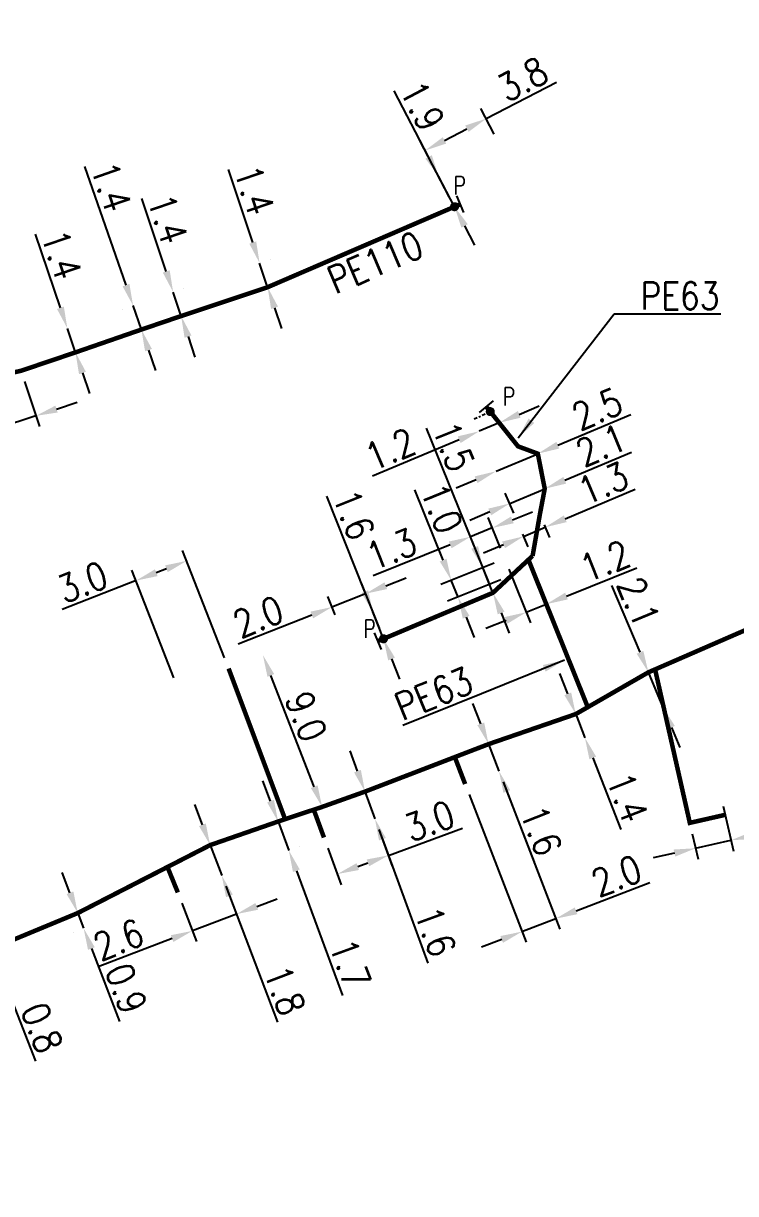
# Model space of a CAD drawing. Header units: millimetres. Extents: x 149999 to 151007, y 125999 to 127005.
# Drawn here: x 150519.3 to 150558.6, y 126876.9 to 126941.6 of the extents above; entities that cross this region are included whole.
import ezdxf
from ezdxf.enums import TextEntityAlignment as Align

# ---------------------------------------------------------------- set-up
doc = ezdxf.new("R2010")
doc.units = ezdxf.units.MM
doc.header["$PDMODE"] = 34
doc.linetypes.add('CENTER2', pattern=[28.575, 19.05, -3.175, 3.175, -3.175])
doc.linetypes.add('L_100_PE', pattern=[14, 10, -1.5, 1, -1.5])
doc.layers.get('0').update_dxf_attribs({"linetype": 'CONTINUOUS'})
doc.layers.get('DEFPOINTS').update_dxf_attribs({"linetype": 'CONTINUOUS'})
for name, color, linetype in [('L_140', 3, 'CONTINUOUS'), ('L_300', 7, 'CONTINUOUS'), ('L_340', 7, 'CONTINUOUS')]:
    doc.layers.add(name, color=color, linetype=linetype)
doc.layers.add('L_170', color=7, linetype='CONTINUOUS', plot=False)
doc.styles.add('G_ROMANS', font='ROMANS.SHX', dxfattribs={"width": 0.75})
doc.styles.get("Standard").update_dxf_attribs({"font": 'romans.shx', "width": 0.85})
doc.dimstyles.get("Standard").update_dxf_attribs({"dimtxt": 1.5, "dimasz": 1.2, "dimexe": 0.625, "dimexo": 0.625, "dimgap": 0.25, "dimtad": 1, "dimdec": 1, "dimzin": 0, "dimdsep": 46, "dimtxsty": 'Standard', "dimcen": -0.5, "dimadec": 0, "dimazin": 0, "dimtfac": 1, "dimtdec": 1, "dimtmove": 0, "dimatfit": 3, "dimfxl": 0, "dimtolj": 1, "dimtzin": 0, "dimarcsym": 0})

# ---------------------------------------------------------------- blocks, each defined once
blk = doc.blocks.new('L_340_07')
at = {"color": 0, "linetype": 'Continuous', "const_width": 0.25, "flags": 128}
blk.add_lwpolyline([(0, 0), (0.35, 0)], dxfattribs=at)
at = {"color": 0, "linetype": 'Continuous', "flags": 128}
blk.add_lwpolyline([(0.35, -0.5), (0.35, 0.5)], dxfattribs=at)
at = {"color": 0, "linetype": 'Continuous', "width": 0.75, "flags": 3}
for tag, p in [('DEF_LEG', (0.723, -3.465)), ('DEF_COUP', (0.723, -5.965)), ('DEF_TYPE', (0.723, -8.465))]:
    blk.add_attdef(tag, text='', height=1.2, dxfattribs=at).set_placement(p, align=Align.MIDDLE)
blk = doc.blocks.new('*D65')
at = {"layer": 'DEFPOINTS', "color": 0, "linetype": 'Continuous', "transparency": 16777216}
for p in [(150553.8, 126905.745), (150554.612, 126903.809), (150554.612, 126903.809)]:
    blk.add_point(p, dxfattribs=at)
at = {"layer": 'L_140', "color": 0, "linetype": 'Continuous', "lineweight": -2, "transparency": 16777216}
for p, q in [((150553.336, 126906.852), (150551.785, 126910.547)), ((150554.612, 126903.809), (150553.8, 126905.745)), ((150555.077, 126902.702), (150555.541, 126901.596))]:
    blk.add_line(p, q, dxfattribs=at)
at = {"layer": 'L_140', "color": 0, "linetype": 'Continuous', "transparency": 16777216}
for points in [[(150553.52, 126906.929), (150553.151, 126906.774), (150553.8, 126905.745)], [(150555.261, 126902.78), (150554.892, 126902.625), (150554.612, 126903.809)]]:
    blk.add_solid(points, dxfattribs=at)
at = {"layer": 'L_140', "color": 0, "linetype": 'Continuous', "transparency": 16777216, "insert": (150553.251, 126909.64), "char_height": 1.5, "attachment_point": 5, "rotation": 292.76159}
blk.add_mtext('\\A1;2.1', dxfattribs=at)
blk = doc.blocks.new('*D66')
at = {"layer": 'DEFPOINTS', "color": 0, "linetype": 'Continuous', "transparency": 16777216}
for p in [(150549.784, 126903.436), (150550.292, 126902.131), (150550.292, 126902.131)]:
    blk.add_point(p, dxfattribs=at)
at = {"layer": 'L_140', "color": 0, "linetype": 'Continuous', "lineweight": -2, "transparency": 16777216}
for p, q in [((150549.348, 126904.554), (150548.913, 126905.672)), ((150549.784, 126903.436), (150550.292, 126902.131)), ((150550.727, 126901.013), (150552.268, 126897.052))]:
    blk.add_line(p, q, dxfattribs=at)
at = {"layer": 'L_140', "color": 0, "linetype": 'Continuous', "transparency": 16777216}
for points in [[(150549.535, 126904.626), (150549.162, 126904.481), (150549.784, 126903.436)], [(150550.913, 126901.085), (150550.54, 126900.94), (150550.292, 126902.131)]]:
    blk.add_solid(points, dxfattribs=at)
at = {"layer": 'L_140', "color": 0, "linetype": 'Continuous', "transparency": 16777216, "insert": (150552.647, 126898.836), "char_height": 1.5, "attachment_point": 5, "rotation": 291.26875}
blk.add_mtext('\\A1;1.4', dxfattribs=at)
blk = doc.blocks.new('*D67')
at = {"layer": 'DEFPOINTS', "color": 0, "linetype": 'Continuous', "transparency": 16777216}
for p in [(150544.971, 126901.777), (150545.546, 126900.283), (150545.546, 126900.283)]:
    blk.add_point(p, dxfattribs=at)
at = {"layer": 'L_140', "color": 0, "linetype": 'Continuous', "lineweight": -2, "transparency": 16777216}
for p, q in [((150544.54, 126902.897), (150544.109, 126904.017)), ((150544.971, 126901.777), (150545.546, 126900.283)), ((150545.977, 126899.164), (150547.481, 126895.254))]:
    blk.add_line(p, q, dxfattribs=at)
at = {"layer": 'L_140', "color": 0, "linetype": 'Continuous', "transparency": 16777216}
for points in [[(150544.727, 126902.968), (150544.353, 126902.825), (150544.971, 126901.777)], [(150546.163, 126899.235), (150545.79, 126899.092), (150545.546, 126900.283)]]:
    blk.add_solid(points, dxfattribs=at)
at = {"layer": 'L_140', "color": 0, "linetype": 'Continuous', "transparency": 16777216, "insert": (150547.878, 126897.008), "char_height": 1.5, "attachment_point": 5, "rotation": 291.05005}
blk.add_mtext('\\A1;1.6', dxfattribs=at)
blk = doc.blocks.new('*D82')
at = {"layer": 'DEFPOINTS', "color": 0, "linetype": 'Continuous', "transparency": 16777216}
for p in [(150544.839, 126936.334), (150545.577, 126934.918), (150543.09, 126931.469)]:
    blk.add_point(p, dxfattribs=at)
at = {"layer": 'L_300', "color": 0, "linetype": 'Continuous', "lineweight": -2, "transparency": 16777216}
for p, q in [((150544.839, 126936.334), (150548.715, 126938.355)), ((150545.288, 126935.472), (150544.55, 126936.888)), ((150542.534, 126935.132), (150543.775, 126935.779)), ((150542.801, 126932.023), (150541.181, 126935.131))]:
    blk.add_line(p, q, dxfattribs=at)
at = {"layer": 'L_300', "color": 0, "linetype": 'Continuous', "transparency": 16777216}
for points in [[(150543.683, 126935.956), (150543.868, 126935.602), (150544.839, 126936.334)], [(150542.441, 126935.309), (150542.626, 126934.954), (150541.47, 126934.577)]]:
    blk.add_solid(points, dxfattribs=at)
at = {"layer": 'L_300', "color": 0, "linetype": 'Continuous', "transparency": 16777216, "insert": (150546.847, 126938.509), "char_height": 1.5, "attachment_point": 5, "rotation": 27.54128}
blk.add_mtext('\\A1;3.8', dxfattribs=at)
blk = doc.blocks.new('*D83')
at = {"layer": 'DEFPOINTS', "color": 0, "linetype": 'Continuous', "transparency": 16777216}
for p in [(150542.212, 126933.154), (150542.212, 126933.154), (150543.09, 126931.469)]:
    blk.add_point(p, dxfattribs=at)
at = {"layer": 'L_300', "color": 0, "linetype": 'Continuous', "lineweight": -2, "transparency": 16777216}
for p, q in [((150541.657, 126934.218), (150539.748, 126937.879)), ((150543.09, 126931.469), (150542.212, 126933.154)), ((150543.645, 126930.405), (150544.2, 126929.341))]:
    blk.add_line(p, q, dxfattribs=at)
at = {"layer": 'L_300', "color": 0, "linetype": 'Continuous', "transparency": 16777216}
for points in [[(150541.834, 126934.31), (150541.48, 126934.125), (150542.212, 126933.154)], [(150543.822, 126930.498), (150543.468, 126930.313), (150543.09, 126931.469)]]:
    blk.add_solid(points, dxfattribs=at)
at = {"layer": 'L_300', "color": 0, "linetype": 'Continuous', "transparency": 16777216, "insert": (150541.312, 126937.043), "char_height": 1.5, "attachment_point": 5, "rotation": 297.54128}
blk.add_mtext('\\A1;1.9', dxfattribs=at)
blk = doc.blocks.new('*D84')
at = {"layer": 'DEFPOINTS', "color": 0, "linetype": 'Continuous', "transparency": 16777216}
for p in [(150532.323, 126928.351), (150532.323, 126928.351), (150532.766, 126927.023)]:
    blk.add_point(p, dxfattribs=at)
at = {"layer": 'L_140', "color": 0, "linetype": 'Continuous', "lineweight": -2, "transparency": 16777216}
for p, q in [((150531.943, 126929.489), (150530.597, 126933.521)), ((150532.915, 126928.549), (150532.915, 126928.549)), ((150532.766, 126927.023), (150532.323, 126928.351)), ((150533.359, 126927.221), (150533.359, 126927.221)), ((150533.146, 126925.885), (150533.526, 126924.747))]:
    blk.add_line(p, q, dxfattribs=at)
at = {"layer": 'L_140', "color": 0, "linetype": 'Continuous', "transparency": 16777216}
for points in [[(150532.132, 126929.553), (150531.753, 126929.426), (150532.323, 126928.351)], [(150533.336, 126925.948), (150532.956, 126925.822), (150532.766, 126927.023)]]:
    blk.add_solid(points, dxfattribs=at)
at = {"layer": 'L_140', "color": 0, "linetype": 'Continuous', "transparency": 16777216, "insert": (150532.028, 126932.391), "char_height": 1.5, "attachment_point": 5, "rotation": 288.45898}
blk.add_mtext('\\A1;1.4', dxfattribs=at)
blk = doc.blocks.new('*D85')
at = {"layer": 'DEFPOINTS', "color": 0, "linetype": 'Continuous', "transparency": 16777216}
for p in [(150527.544, 126926.756), (150527.544, 126926.756), (150527.987, 126925.428)]:
    blk.add_point(p, dxfattribs=at)
at = {"layer": 'L_140', "color": 0, "linetype": 'Continuous', "lineweight": -2, "transparency": 16777216}
for p, q in [((150527.164, 126927.894), (150525.818, 126931.926)), ((150527.987, 126925.428), (150527.544, 126926.756)), ((150528.137, 126926.954), (150528.137, 126926.954)), ((150528.58, 126925.626), (150528.58, 126925.626)), ((150528.367, 126924.29), (150528.747, 126923.151))]:
    blk.add_line(p, q, dxfattribs=at)
at = {"layer": 'L_140', "color": 0, "linetype": 'Continuous', "transparency": 16777216}
for points in [[(150527.354, 126927.958), (150526.974, 126927.831), (150527.544, 126926.756)], [(150528.557, 126924.353), (150528.177, 126924.226), (150527.987, 126925.428)]]:
    blk.add_solid(points, dxfattribs=at)
at = {"layer": 'L_140', "color": 0, "linetype": 'Continuous', "transparency": 16777216, "insert": (150527.25, 126930.796), "char_height": 1.5, "attachment_point": 5, "rotation": 288.45898}
blk.add_mtext('\\A1;1.4', dxfattribs=at)
blk = doc.blocks.new('*D86')
at = {"layer": 'DEFPOINTS', "color": 0, "linetype": 'Continuous', "transparency": 16777216}
for p in [(150545.858, 126912.015), (150548.16, 126909.51), (150547.047, 126909.061)]:
    blk.add_point(p, dxfattribs=at)
at = {"layer": 'L_140', "color": 0, "linetype": 'Continuous', "lineweight": -2, "transparency": 16777216}
for p, q in [((150546.091, 126911.435), (150547.281, 126908.482)), ((150549.273, 126909.958), (150553.16, 126911.522)), ((150547.047, 126909.061), (150548.16, 126909.51)), ((150545.934, 126908.613), (150544.821, 126908.165))]:
    blk.add_line(p, q, dxfattribs=at)
at = {"layer": 'L_140', "color": 0, "linetype": 'Continuous', "transparency": 16777216}
for points in [[(150549.199, 126910.143), (150549.348, 126909.772), (150548.16, 126909.51)], [(150545.859, 126908.799), (150546.009, 126908.428), (150547.047, 126909.061)]]:
    blk.add_solid(points, dxfattribs=at)
at = {"layer": 'L_140', "color": 0, "linetype": 'Continuous', "transparency": 16777216, "insert": (150551.4, 126911.892), "char_height": 1.5, "attachment_point": 5, "rotation": 21.92988}
blk.add_mtext('\\A1;1.2', dxfattribs=at)
blk = doc.blocks.new('*D87')
at = {"layer": 'DEFPOINTS', "color": 0, "linetype": 'Continuous', "transparency": 16777216}
for p in [(150545.858, 126912.015), (150546.231, 126911.087), (150542.91, 126910.828)]:
    blk.add_point(p, dxfattribs=at)
at = {"layer": 'L_140', "color": 0, "linetype": 'Continuous', "lineweight": -2, "transparency": 16777216}
for p, q in [((150542.462, 126911.941), (150540.897, 126915.827)), ((150545.278, 126911.782), (150542.33, 126910.595)), ((150545.652, 126910.854), (150542.703, 126909.667)), ((150543.283, 126909.9), (150542.91, 126910.828)), ((150543.731, 126908.787), (150544.179, 126907.674))]:
    blk.add_line(p, q, dxfattribs=at)
at = {"layer": 'L_140', "color": 0, "linetype": 'Continuous', "transparency": 16777216}
for points in [[(150542.647, 126912.016), (150542.276, 126911.867), (150542.91, 126910.828)], [(150543.917, 126908.862), (150543.546, 126908.713), (150543.283, 126909.9)]]:
    blk.add_solid(points, dxfattribs=at)
at = {"layer": 'L_140', "color": 0, "linetype": 'Continuous', "transparency": 16777216, "insert": (150542.383, 126914.814), "char_height": 1.5, "attachment_point": 5, "rotation": 291.92988}
blk.add_mtext('\\A1;1.0', dxfattribs=at)
blk = doc.blocks.new('*D88')
at = {"layer": 'DEFPOINTS', "color": 0, "linetype": 'Continuous', "transparency": 16777216}
for p in [(150545.172, 126913.718), (150545.858, 126912.015), (150545.212, 126910.138)]:
    blk.add_point(p, dxfattribs=at)
at = {"layer": 'L_140', "color": 0, "linetype": 'Continuous', "lineweight": -2, "transparency": 16777216}
for p, q in [((150546.285, 126914.166), (150547.399, 126914.615)), ((150544.979, 126910.718), (150543.733, 126913.812)), ((150545.172, 126913.718), (150543.966, 126913.233)), ((150545.625, 126912.595), (150544.939, 126914.298)), ((150542.853, 126912.785), (150538.587, 126911.067))]:
    blk.add_line(p, q, dxfattribs=at)
at = {"layer": 'L_140', "color": 0, "linetype": 'Continuous', "transparency": 16777216}
for points in [[(150546.211, 126914.352), (150546.36, 126913.981), (150545.172, 126913.718)], [(150542.779, 126912.97), (150542.928, 126912.599), (150543.966, 126913.233)]]:
    blk.add_solid(points, dxfattribs=at)
at = {"layer": 'L_140', "color": 0, "linetype": 'Continuous', "transparency": 16777216, "insert": (150539.6, 126912.553), "char_height": 1.5, "attachment_point": 5, "rotation": 21.92988}
blk.add_mtext('\\A1;1.3', dxfattribs=at)
blk = doc.blocks.new('*D89')
at = {"layer": 'DEFPOINTS', "color": 0, "linetype": 'Continuous', "transparency": 16777216}
for p in [(150544.652, 126911.53), (150544.652, 126911.53), (150545.212, 126910.138)]:
    blk.add_point(p, dxfattribs=at)
at = {"layer": 'L_140', "color": 0, "linetype": 'Continuous', "lineweight": -2, "transparency": 16777216}
for p, q in [((150544.204, 126912.643), (150541.548, 126919.24)), ((150545.212, 126910.138), (150544.652, 126911.53)), ((150545.66, 126909.025), (150546.109, 126907.912))]:
    blk.add_line(p, q, dxfattribs=at)
at = {"layer": 'L_140', "color": 0, "linetype": 'Continuous', "transparency": 16777216}
for points in [[(150544.389, 126912.717), (150544.018, 126912.568), (150544.652, 126911.53)], [(150545.846, 126909.1), (150545.475, 126908.95), (150545.212, 126910.138)]]:
    blk.add_solid(points, dxfattribs=at)
at = {"layer": 'L_140', "color": 0, "linetype": 'Continuous', "transparency": 16777216, "insert": (150543.034, 126918.227), "char_height": 1.5, "attachment_point": 5, "rotation": 291.92988}
blk.add_mtext('\\A1;1.5', dxfattribs=at)
blk = doc.blocks.new('*D90')
at = {"layer": 'DEFPOINTS', "color": 0, "linetype": 'Continuous', "transparency": 16777216}
for p in [(150536.32, 126909.352), (150536.722, 126908.337), (150539.167, 126907.596)]:
    blk.add_point(p, dxfattribs=at)
at = {"layer": 'L_300', "color": 0, "linetype": 'Continuous', "lineweight": -2, "transparency": 16777216}
for p, q in [((150538.936, 126908.177), (150537.949, 126910.67)), ((150539.295, 126910.531), (150540.41, 126910.973)), ((150536.492, 126908.918), (150536.089, 126909.933)), ((150538.179, 126910.089), (150536.32, 126909.352)), ((150535.204, 126908.91), (150531.14, 126907.299))]:
    blk.add_line(p, q, dxfattribs=at)
at = {"layer": 'L_300', "color": 0, "linetype": 'Continuous', "transparency": 16777216}
for points in [[(150539.221, 126910.717), (150539.368, 126910.345), (150538.179, 126910.089)], [(150535.13, 126909.096), (150535.278, 126908.724), (150536.32, 126909.352)]]:
    blk.add_solid(points, dxfattribs=at)
at = {"layer": 'L_300', "color": 0, "linetype": 'Continuous', "transparency": 16777216, "insert": (150532.246, 126908.813), "char_height": 1.5, "attachment_point": 5, "rotation": 21.61595}
blk.add_mtext('\\A1;2.0', dxfattribs=at)
blk = doc.blocks.new('*D91')
at = {"layer": 'DEFPOINTS', "color": 0, "linetype": 'Continuous', "transparency": 16777216}
for p in [(150538.577, 126909.084), (150538.577, 126909.084), (150539.167, 126907.596)]:
    blk.add_point(p, dxfattribs=at)
at = {"layer": 'L_300', "color": 0, "linetype": 'Continuous', "lineweight": -2, "transparency": 16777216}
for p, q in [((150538.135, 126910.199), (150536.041, 126915.484)), ((150539.167, 126907.596), (150538.577, 126909.084)), ((150539.609, 126906.481), (150540.051, 126905.365))]:
    blk.add_line(p, q, dxfattribs=at)
at = {"layer": 'L_300', "color": 0, "linetype": 'Continuous', "transparency": 16777216}
for points in [[(150538.321, 126910.273), (150537.949, 126910.126), (150538.577, 126909.084)], [(150539.795, 126906.554), (150539.423, 126906.407), (150539.167, 126907.596)]]:
    blk.add_solid(points, dxfattribs=at)
at = {"layer": 'L_300', "color": 0, "linetype": 'Continuous', "transparency": 16777216, "insert": (150537.522, 126914.462), "char_height": 1.5, "attachment_point": 5, "rotation": 291.61595}
blk.add_mtext('\\A1;1.6', dxfattribs=at)
blk = doc.blocks.new('*D92')
at = {"layer": 'DEFPOINTS', "color": 0, "linetype": 'Continuous', "transparency": 16777216}
for p in [(150547.804, 126914.467), (150546.606, 126913.962), (150546.904, 126913.255)]:
    blk.add_point(p, dxfattribs=at)
at = {"layer": 'L_140', "color": 0, "linetype": 'Continuous', "lineweight": -2, "transparency": 16777216}
for p, q in [((150549.208, 126914.226), (150553.068, 126915.855)), ((150546.904, 126913.255), (150548.102, 126913.76)), ((150548.047, 126913.891), (150548.345, 126913.184)), ((150546.849, 126913.386), (150547.147, 126912.679)), ((150545.799, 126912.788), (150544.693, 126912.322))]:
    blk.add_line(p, q, dxfattribs=at)
at = {"layer": 'L_140', "color": 0, "linetype": 'Continuous', "transparency": 16777216}
for points in [[(150549.13, 126914.411), (150549.286, 126914.042), (150548.102, 126913.76)], [(150545.721, 126912.972), (150545.877, 126912.604), (150546.904, 126913.255)]]:
    blk.add_solid(points, dxfattribs=at)
at = {"layer": 'L_140', "color": 0, "linetype": 'Continuous', "transparency": 16777216, "insert": (150551.302, 126916.195), "char_height": 1.5, "attachment_point": 5, "rotation": 22.87517}
blk.add_mtext('\\A1;1.3', dxfattribs=at)
blk = doc.blocks.new('*D93')
at = {"layer": 'DEFPOINTS', "color": 0, "linetype": 'Continuous', "transparency": 16777216}
for p in [(150548.073, 126915.888), (150546.138, 126915.072), (150546.606, 126913.962)]:
    blk.add_point(p, dxfattribs=at)
at = {"layer": 'L_140', "color": 0, "linetype": 'Continuous', "lineweight": -2, "transparency": 16777216}
for p, q in [((150549.178, 126916.354), (150552.87, 126917.912)), ((150546.363, 126914.537), (150545.895, 126915.648)), ((150546.138, 126915.072), (150548.073, 126915.888)), ((150545.032, 126914.605), (150543.927, 126914.139))]:
    blk.add_line(p, q, dxfattribs=at)
at = {"layer": 'L_140', "color": 0, "linetype": 'Continuous', "transparency": 16777216}
for points in [[(150549.101, 126916.539), (150549.256, 126916.17), (150548.073, 126915.888)], [(150544.954, 126914.789), (150545.11, 126914.421), (150546.138, 126915.072)]]:
    blk.add_solid(points, dxfattribs=at)
at = {"layer": 'L_140', "color": 0, "linetype": 'Continuous', "transparency": 16777216, "insert": (150551.188, 126918.288), "char_height": 1.5, "attachment_point": 5, "rotation": 22.87517}
blk.add_mtext('\\A1;2.1', dxfattribs=at)
blk = doc.blocks.new('*D94')
at = {"layer": 'DEFPOINTS', "color": 0, "linetype": 'Continuous', "transparency": 16777216}
for p in [(150545.559, 126919.53), (150544.454, 126919.063), (150544.454, 126919.063)]:
    blk.add_point(p, dxfattribs=at)
at = {"layer": 'L_140', "color": 0, "linetype": 'Continuous', "lineweight": -2, "transparency": 16777216}
for p, q in [((150546.665, 126919.996), (150547.771, 126920.463)), ((150545.559, 126919.53), (150544.454, 126919.063)), ((150543.348, 126918.597), (150538.551, 126916.573))]:
    blk.add_line(p, q, dxfattribs=at)
at = {"layer": 'L_140', "color": 0, "linetype": 'Continuous', "transparency": 16777216}
for points in [[(150546.587, 126920.18), (150546.743, 126919.812), (150545.559, 126919.53)], [(150543.27, 126918.781), (150543.426, 126918.412), (150544.454, 126919.063)]]:
    blk.add_solid(points, dxfattribs=at)
at = {"layer": 'L_140', "color": 0, "linetype": 'Continuous', "transparency": 16777216, "insert": (150539.539, 126918.075), "char_height": 1.5, "attachment_point": 5, "rotation": 22.87517}
blk.add_mtext('\\A1;1.2', dxfattribs=at)
blk = doc.blocks.new('*D95')
at = {"layer": 'DEFPOINTS', "color": 0, "linetype": 'Continuous', "transparency": 16777216}
for p in [(150547.69, 126917.824), (150545.386, 126916.853), (150545.386, 126916.853)]:
    blk.add_point(p, dxfattribs=at)
at = {"layer": 'L_140', "color": 0, "linetype": 'Continuous', "lineweight": -2, "transparency": 16777216}
for p, q in [((150548.795, 126918.291), (150552.823, 126919.99)), ((150545.386, 126916.853), (150547.69, 126917.824)), ((150544.281, 126916.386), (150543.175, 126915.92))]:
    blk.add_line(p, q, dxfattribs=at)
at = {"layer": 'L_140', "color": 0, "linetype": 'Continuous', "transparency": 16777216}
for points in [[(150548.718, 126918.475), (150548.873, 126918.107), (150547.69, 126917.824)], [(150544.203, 126916.57), (150544.359, 126916.202), (150545.386, 126916.853)]]:
    blk.add_solid(points, dxfattribs=at)
at = {"layer": 'L_140', "color": 0, "linetype": 'Continuous', "transparency": 16777216, "insert": (150550.973, 126920.295), "char_height": 1.5, "attachment_point": 5, "rotation": 22.87517}
blk.add_mtext('\\A1;2.5', dxfattribs=at)
blk = doc.blocks.new('*D115')
at = {"layer": 'DEFPOINTS', "color": 0, "linetype": 'Continuous', "transparency": 16777216}
for p in [(150517.508, 126890.467), (150517.8, 126889.722), (150517.8, 126889.722)]:
    blk.add_point(p, dxfattribs=at)
at = {"layer": 'L_140', "color": 0, "linetype": 'Continuous', "lineweight": -2, "transparency": 16777216}
for p, q in [((150517.07, 126891.584), (150516.632, 126892.702)), ((150517.508, 126890.467), (150517.8, 126889.722)), ((150518.238, 126888.605), (150519.943, 126884.256))]:
    blk.add_line(p, q, dxfattribs=at)
at = {"layer": 'L_140', "color": 0, "linetype": 'Continuous', "transparency": 16777216}
for points in [[(150517.256, 126891.657), (150516.884, 126891.511), (150517.508, 126890.467)], [(150518.424, 126888.678), (150518.052, 126888.532), (150517.8, 126889.722)]]:
    blk.add_solid(points, dxfattribs=at)
at = {"layer": 'L_140', "color": 0, "linetype": 'Continuous', "transparency": 16777216, "insert": (150520.295, 126886.097), "char_height": 1.5, "attachment_point": 5, "rotation": 291.40852}
blk.add_mtext('\\A1;0.8', dxfattribs=at)
blk = doc.blocks.new('*D116')
at = {"layer": 'DEFPOINTS', "color": 0, "linetype": 'Continuous', "transparency": 16777216}
for p in [(150522.276, 126892.444), (150522.599, 126891.604), (150522.599, 126891.604)]:
    blk.add_point(p, dxfattribs=at)
at = {"layer": 'L_140', "color": 0, "linetype": 'Continuous', "lineweight": -2, "transparency": 16777216}
for p, q in [((150521.846, 126893.564), (150521.416, 126894.685)), ((150522.276, 126892.444), (150522.599, 126891.604)), ((150521.693, 126892.22), (150521.693, 126892.22)), ((150522.015, 126891.38), (150522.015, 126891.38)), ((150523.029, 126890.484), (150524.575, 126886.46))]:
    blk.add_line(p, q, dxfattribs=at)
at = {"layer": 'L_140', "color": 0, "linetype": 'Continuous', "transparency": 16777216}
for points in [[(150522.033, 126893.636), (150521.659, 126893.493), (150522.276, 126892.444)], [(150523.216, 126890.555), (150522.842, 126890.412), (150522.599, 126891.604)]]:
    blk.add_solid(points, dxfattribs=at)
at = {"layer": 'L_140', "color": 0, "linetype": 'Continuous', "transparency": 16777216, "insert": (150524.95, 126888.27), "char_height": 1.5, "attachment_point": 5, "rotation": 291.00937}
blk.add_mtext('\\A1;0.9', dxfattribs=at)
blk = doc.blocks.new('*D117')
at = {"layer": 'DEFPOINTS', "color": 0, "linetype": 'Continuous', "transparency": 16777216}
for p in [(150529.59, 126896.198), (150530.23, 126894.516), (150530.23, 126894.516)]:
    blk.add_point(p, dxfattribs=at)
at = {"layer": 'L_140', "color": 0, "linetype": 'Continuous', "lineweight": -2, "transparency": 16777216}
for p, q in [((150529.163, 126897.32), (150528.736, 126898.441)), ((150529.59, 126896.198), (150530.23, 126894.516)), ((150530.656, 126893.394), (150533.31, 126886.421))]:
    blk.add_line(p, q, dxfattribs=at)
at = {"layer": 'L_140', "color": 0, "linetype": 'Continuous', "transparency": 16777216}
for points in [[(150529.35, 126897.391), (150528.976, 126897.249), (150529.59, 126896.198)], [(150530.843, 126893.465), (150530.469, 126893.323), (150530.23, 126894.516)]]:
    blk.add_solid(points, dxfattribs=at)
at = {"layer": 'L_140', "color": 0, "linetype": 'Continuous', "transparency": 16777216, "insert": (150533.713, 126888.174), "char_height": 1.5, "attachment_point": 5, "rotation": 290.8313}
blk.add_mtext('\\A1;1.8', dxfattribs=at)
blk = doc.blocks.new('*D118')
at = {"layer": 'DEFPOINTS', "color": 0, "linetype": 'Continuous', "transparency": 16777216}
for p in [(150533.343, 126897.5), (150533.934, 126895.906), (150533.934, 126895.906)]:
    blk.add_point(p, dxfattribs=at)
at = {"layer": 'L_140', "color": 0, "linetype": 'Continuous', "lineweight": -2, "transparency": 16777216}
for p, q in [((150532.925, 126898.625), (150532.508, 126899.751)), ((150533.929, 126897.718), (150533.929, 126897.718)), ((150533.343, 126897.5), (150533.934, 126895.906)), ((150534.52, 126896.124), (150534.52, 126896.124)), ((150534.351, 126894.781), (150536.906, 126887.894))]:
    blk.add_line(p, q, dxfattribs=at)
at = {"layer": 'L_140', "color": 0, "linetype": 'Continuous', "transparency": 16777216}
for points in [[(150533.113, 126898.695), (150532.738, 126898.556), (150533.343, 126897.5)], [(150534.539, 126894.851), (150534.164, 126894.712), (150533.934, 126895.906)]]:
    blk.add_solid(points, dxfattribs=at)
at = {"layer": 'L_140', "color": 0, "linetype": 'Continuous', "transparency": 16777216, "insert": (150537.324, 126889.643), "char_height": 1.5, "attachment_point": 5, "rotation": 290.35115}
blk.add_mtext('\\A1;1.7', dxfattribs=at)
blk = doc.blocks.new('*D119')
at = {"layer": 'DEFPOINTS', "color": 0, "linetype": 'Continuous', "transparency": 16777216}
for p in [(150538.143, 126899.153), (150538.693, 126897.651), (150538.693, 126897.651)]:
    blk.add_point(p, dxfattribs=at)
at = {"layer": 'L_140', "color": 0, "linetype": 'Continuous', "lineweight": -2, "transparency": 16777216}
for p, q in [((150537.73, 126900.28), (150537.317, 126901.406)), ((150538.143, 126899.153), (150538.693, 126897.651)), ((150539.106, 126896.524), (150541.614, 126889.68))]:
    blk.add_line(p, q, dxfattribs=at)
at = {"layer": 'L_140', "color": 0, "linetype": 'Continuous', "transparency": 16777216}
for points in [[(150537.917, 126900.348), (150537.542, 126900.211), (150538.143, 126899.153)], [(150539.294, 126896.593), (150538.918, 126896.455), (150538.693, 126897.651)]]:
    blk.add_solid(points, dxfattribs=at)
at = {"layer": 'L_140', "color": 0, "linetype": 'Continuous', "transparency": 16777216, "insert": (150542.039, 126891.428), "char_height": 1.5, "attachment_point": 5, "rotation": 290.12594}
blk.add_mtext('\\A1;1.6', dxfattribs=at)
blk = doc.blocks.new('*D120')
at = {"layer": 'DEFPOINTS', "color": 0, "linetype": 'Continuous', "transparency": 16777216}
for p in [(150521.702, 126924.747), (150521.702, 126924.747), (150522.15, 126923.42)]:
    blk.add_point(p, dxfattribs=at)
at = {"layer": 'L_140', "color": 0, "linetype": 'Continuous', "lineweight": -2, "transparency": 16777216}
for p, q in [((150521.317, 126925.883), (150519.942, 126929.951)), ((150522.15, 126923.42), (150521.702, 126924.747)), ((150522.534, 126922.283), (150522.919, 126921.147))]:
    blk.add_line(p, q, dxfattribs=at)
at = {"layer": 'L_140', "color": 0, "linetype": 'Continuous', "transparency": 16777216}
for points in [[(150521.507, 126925.947), (150521.128, 126925.819), (150521.702, 126924.747)], [(150522.724, 126922.348), (150522.345, 126922.219), (150522.15, 126923.42)]]:
    blk.add_solid(points, dxfattribs=at)
at = {"layer": 'L_140', "color": 0, "linetype": 'Continuous', "transparency": 16777216, "insert": (150521.378, 126928.827), "char_height": 1.5, "attachment_point": 5, "rotation": 288.67633}
blk.add_mtext('\\A1;1.4', dxfattribs=at)
blk = doc.blocks.new('*D121')
at = {"layer": 'DEFPOINTS', "color": 0, "linetype": 'Continuous', "transparency": 16777216}
for p in [(150525.333, 126926.004), (150525.333, 126926.004), (150525.791, 126924.681)]:
    blk.add_point(p, dxfattribs=at)
at = {"layer": 'L_140', "color": 0, "linetype": 'Continuous', "lineweight": -2, "transparency": 16777216}
for p, q in [((150524.941, 126927.138), (150522.673, 126933.688)), ((150525.791, 126924.681), (150525.333, 126926.004)), ((150524.743, 126925.799), (150524.743, 126925.799)), ((150525.201, 126924.476), (150525.201, 126924.476)), ((150526.184, 126923.547), (150526.577, 126922.413))]:
    blk.add_line(p, q, dxfattribs=at)
at = {"layer": 'L_140', "color": 0, "linetype": 'Continuous', "transparency": 16777216}
for points in [[(150525.13, 126927.203), (150524.752, 126927.072), (150525.333, 126926.004)], [(150526.373, 126923.612), (150525.995, 126923.481), (150525.791, 126924.681)]]:
    blk.add_solid(points, dxfattribs=at)
at = {"layer": 'L_140', "color": 0, "linetype": 'Continuous', "transparency": 16777216, "insert": (150524.117, 126932.574), "char_height": 1.5, "attachment_point": 5, "rotation": 289.0959}
blk.add_mtext('\\A1;1.4', dxfattribs=at)
blk = doc.blocks.new('*D123')
at = {"layer": 'DEFPOINTS', "color": 0, "linetype": 'Continuous', "transparency": 16777216}
for p in [(150516.611, 126923.067), (150519.145, 126922.405), (150517.875, 126919.226)]:
    blk.add_point(p, dxfattribs=at)
at = {"layer": 'L_140', "color": 0, "linetype": 'Continuous', "lineweight": -2, "transparency": 16777216}
for p, q in [((150516.806, 126922.474), (150518.07, 126918.632)), ((150519.341, 126921.811), (150520.16, 126919.319)), ((150521.105, 126920.288), (150522.245, 126920.663)), ((150519.965, 126919.913), (150517.875, 126919.226)), ((150516.735, 126918.851), (150512.582, 126917.485))]:
    blk.add_line(p, q, dxfattribs=at)
at = {"layer": 'L_140', "color": 0, "linetype": 'Continuous', "transparency": 16777216}
for points in [[(150521.042, 126920.478), (150521.167, 126920.098), (150519.965, 126919.913)], [(150516.672, 126919.041), (150516.797, 126918.661), (150517.875, 126919.226)]]:
    blk.add_solid(points, dxfattribs=at)
at = {"layer": 'L_140', "color": 0, "linetype": 'Continuous', "transparency": 16777216, "insert": (150513.776, 126918.93), "char_height": 1.5, "attachment_point": 5, "rotation": 18.20634}
blk.add_mtext('\\A1;2.2', dxfattribs=at)
blk = doc.blocks.new('*D720')
at = {"layer": 'DEFPOINTS', "color": 0, "linetype": 'Continuous', "transparency": 16777216}
for p in [(150557.791, 126898.963), (150556.088, 126897.427), (150558.356, 126896.465)]:
    blk.add_point(p, dxfattribs=at)
at = {"layer": 'L_170', "color": 0, "linetype": 'Continuous', "lineweight": -2, "transparency": 16777216}
for p, q in [((150557.929, 126898.354), (150558.494, 126895.855)), ((150559.527, 126896.73), (150563.79, 126897.695)), ((150556.226, 126896.817), (150556.544, 126895.414)), ((150556.406, 126896.023), (150558.356, 126896.465)), ((150555.235, 126895.758), (150554.065, 126895.494))]:
    blk.add_line(p, q, dxfattribs=at)
at = {"layer": 'L_170', "color": 0, "linetype": 'Continuous', "transparency": 16777216}
for points in [[(150559.483, 126896.925), (150559.571, 126896.535), (150558.356, 126896.465)], [(150555.191, 126895.953), (150555.28, 126895.563), (150556.406, 126896.023)]]:
    blk.add_solid(points, dxfattribs=at)
at = {"layer": 'L_170', "color": 0, "linetype": 'Continuous', "transparency": 16777216, "insert": (150562.023, 126898.32), "char_height": 1.5, "attachment_point": 5, "rotation": 12.75246}
blk.add_mtext('\\A1;2.0', dxfattribs=at)
blk = doc.blocks.new('*D721')
at = {"layer": 'DEFPOINTS', "color": 0, "linetype": 'Continuous', "transparency": 16777216}
for p in [(150545.546, 126900.283), (150543.676, 126899.572), (150548.682, 126892.135)]:
    blk.add_point(p, dxfattribs=at)
at = {"layer": 'L_170', "color": 0, "linetype": 'Continuous', "lineweight": -2, "transparency": 16777216}
for p, q in [((150545.77, 126899.7), (150548.906, 126891.552)), ((150543.901, 126898.989), (150547.04, 126890.834)), ((150549.801, 126892.566), (150553.881, 126894.137)), ((150546.815, 126891.417), (150548.682, 126892.135)), ((150545.695, 126890.986), (150544.575, 126890.555))]:
    blk.add_line(p, q, dxfattribs=at)
at = {"layer": 'L_170', "color": 0, "linetype": 'Continuous', "transparency": 16777216}
for points in [[(150549.73, 126892.753), (150549.873, 126892.38), (150548.682, 126892.135)], [(150545.623, 126891.173), (150545.767, 126890.799), (150546.815, 126891.417)]]:
    blk.add_solid(points, dxfattribs=at)
at = {"layer": 'L_170', "color": 0, "linetype": 'Continuous', "transparency": 16777216, "insert": (150552.042, 126894.5), "char_height": 1.5, "attachment_point": 5, "rotation": 21.05005}
blk.add_mtext('\\A1;2.0', dxfattribs=at)
blk = doc.blocks.new('*D722')
at = {"layer": 'DEFPOINTS', "color": 0, "linetype": 'Continuous', "transparency": 16777216}
for p in [(150530.23, 126894.516), (150527.804, 126893.58), (150531.04, 126892.385)]:
    blk.add_point(p, dxfattribs=at)
at = {"layer": 'L_170', "color": 0, "linetype": 'Continuous', "lineweight": -2, "transparency": 16777216}
for p, q in [((150530.452, 126893.932), (150531.263, 126891.801)), ((150528.026, 126892.996), (150528.833, 126890.876)), ((150532.162, 126892.812), (150533.284, 126893.238)), ((150531.04, 126892.385), (150528.61, 126891.46)), ((150527.489, 126891.033), (150523.403, 126889.479))]:
    blk.add_line(p, q, dxfattribs=at)
at = {"layer": 'L_170', "color": 0, "linetype": 'Continuous', "transparency": 16777216}
for points in [[(150532.091, 126892.998), (150532.233, 126892.625), (150531.04, 126892.385)], [(150527.418, 126891.22), (150527.56, 126890.847), (150528.61, 126891.46)]]:
    blk.add_solid(points, dxfattribs=at)
at = {"layer": 'L_170', "color": 0, "linetype": 'Continuous', "transparency": 16777216, "insert": (150524.53, 126890.977), "char_height": 1.5, "attachment_point": 5, "rotation": 20.8313}
blk.add_mtext('\\A1;2.6', dxfattribs=at)
blk = doc.blocks.new('*D723')
at = {"layer": 'DEFPOINTS', "color": 0, "linetype": 'Continuous', "transparency": 16777216}
for p in [(150525.495, 126910.811), (150530.609, 126905.953), (150527.814, 126904.864)]:
    blk.add_point(p, dxfattribs=at)
at = {"layer": 'L_170', "color": 0, "linetype": 'Continuous', "lineweight": -2, "transparency": 16777216}
for p, q in [((150530.382, 126906.536), (150528.063, 126912.483)), ((150527.587, 126905.446), (150525.268, 126911.393)), ((150527.172, 126911.465), (150526.613, 126911.247)), ((150525.495, 126910.811), (150521.423, 126909.223))]:
    blk.add_line(p, q, dxfattribs=at)
at = {"layer": 'L_170', "color": 0, "linetype": 'Continuous', "transparency": 16777216}
for points in [[(150527.1, 126911.651), (150527.245, 126911.278), (150528.29, 126911.901)], [(150526.541, 126911.433), (150526.686, 126911.06), (150525.495, 126910.811)]]:
    blk.add_solid(points, dxfattribs=at)
at = {"layer": 'L_170', "color": 0, "linetype": 'Continuous', "transparency": 16777216, "insert": (150522.537, 126910.73), "char_height": 1.5, "attachment_point": 5, "rotation": 21.30202}
blk.add_mtext('\\A1;3.0', dxfattribs=at)
blk = doc.blocks.new('*D724')
at = {"layer": 'DEFPOINTS', "color": 0, "linetype": 'Continuous', "transparency": 16777216}
for p in [(150532.506, 126906.693), (150532.506, 126906.693), (150535.775, 126898.308)]:
    blk.add_point(p, dxfattribs=at)
at = {"layer": 'L_140', "color": 0, "linetype": 'Continuous', "lineweight": -2, "transparency": 16777216}
blk.add_line((150535.339, 126899.426), (150532.942, 126905.575), dxfattribs=at)
at = {"layer": 'L_140', "color": 0, "linetype": 'Continuous', "transparency": 16777216}
for points in [[(150533.128, 126905.647), (150532.755, 126905.502), (150532.506, 126906.693)], [(150535.526, 126899.498), (150535.153, 126899.353), (150535.775, 126898.308)]]:
    blk.add_solid(points, dxfattribs=at)
at = {"layer": 'L_140', "color": 0, "linetype": 'Continuous', "transparency": 16777216, "insert": (150534.897, 126903.312), "char_height": 1.5, "attachment_point": 5, "rotation": 291.30202}
blk.add_mtext('\\A1;9.0', dxfattribs=at)
blk = doc.blocks.new('*D730')
at = {"layer": 'DEFPOINTS', "color": 0, "linetype": 'Continuous', "transparency": 16777216}
for p in [(150538.693, 126897.651), (150535.876, 126896.618), (150539.434, 126895.63)]:
    blk.add_point(p, dxfattribs=at)
at = {"layer": 'L_170', "color": 0, "linetype": 'Continuous', "lineweight": -2, "transparency": 16777216}
for p, q in [((150538.908, 126897.064), (150539.649, 126895.043)), ((150539.434, 126895.63), (150543.538, 126897.134)), ((150536.091, 126896.031), (150536.832, 126894.011)), ((150537.743, 126895.011), (150538.307, 126895.217))]:
    blk.add_line(p, q, dxfattribs=at)
at = {"layer": 'L_170', "color": 0, "linetype": 'Continuous', "transparency": 16777216}
for points in [[(150538.238, 126895.405), (150538.376, 126895.029), (150539.434, 126895.63)], [(150537.675, 126895.199), (150537.812, 126894.823), (150536.617, 126894.598)]]:
    blk.add_solid(points, dxfattribs=at)
at = {"layer": 'L_170', "color": 0, "linetype": 'Continuous', "transparency": 16777216, "insert": (150541.705, 126897.528), "char_height": 1.5, "attachment_point": 5, "rotation": 20.12594}
blk.add_mtext('\\A1;3.0', dxfattribs=at)
blk = doc.blocks.new('L_300_12')
at = {"color": 0, "linetype": 'Continuous', "const_width": 0.248, "flags": 128}
blk.add_lwpolyline([(-0.126, 0, 1), (0.126, 0, 1)], format="xyb", close=True, dxfattribs=at)
at = {"linetype": 'Continuous', "style": 'G_ROMANS', "width": 0.75}
blk.add_attdef('P', text='', height=1, dxfattribs=at).set_placement((0, 1.331), align=Align.MIDDLE_CENTER)
at = {"color": 0, "linetype": 'Continuous', "width": 0.75, "flags": 3}
for tag, p in [('DEF_LEG', (0, -5)), ('DEF_COUP', (0, -7.5)), ('DEF_TYPE', (0, -10))]:
    blk.add_attdef(tag, text='', height=1.2, dxfattribs=at).set_placement(p, align=Align.MIDDLE)

msp = doc.modelspace()

# ---------------------------------------------------------------- linework, layer by layer
at = {"layer": 'L_140', "linetype": 'L_100_PE', "flags": 128}
for points in [[(150716.892, 127000, 0.25, 0.25, 0), (150712.114, 126996.999, 0.25, 0.25, 0), (150702.24, 126990.929, 0.25, 0.25, 0), (150694.714, 126986.377, 0.25, 0.25, 0), (150686.949, 126981.495, 0.25, 0.25, 0), (150679.139, 126976.579, 0.25, 0.25, 0), (150668.404, 126970.089, 0.25, 0.25, 0), (150660.885, 126965.439, 0.25, 0.25, 0), (150655.594, 126962.315, 0.25, 0.25, 0), (150649.018, 126958.481, 0.25, 0.25, 0), (150642.543, 126954.545, 0.25, 0.25, 0), (150635.392, 126950.069, 0.25, 0.25, 0), (150632.058, 126947.919, 0.25, 0.25, 0), (150627.434, 126945.139, 0.25, 0.25, 0), (150626.707, 126944.691, 0.25, 0.25, 0), (150620.811, 126941.134, 0.25, 0.25, 0), (150616.345, 126938.264, 0.25, 0.25, 0), (150607.6, 126932.77, 0.25, 0.25, 0), (150605.972, 126931.789, 0.25, 0.25, 0), (150589.937, 126922.125, 0.25, 0.25, 0), (150585.339, 126919.708, 0.25, 0.25, 0), (150581.777, 126917.75, 0.25, 0.25, 0), (150580.486, 126917.2, 0.25, 0.25, 0), (150565.389, 126910.769, 0.25, 0.25, 0), (150563.145, 126909.813, 0.25, 0.25, 0), (150553.8, 126905.745, 0.25, 0.25, 0), (150550.451, 126903.819, 0.25, 0.25, 0), (150549.784, 126903.436, 0.25, 0.25, 0), (150544.971, 126901.777, 0.25, 0.25, 0), (150538.143, 126899.153, 0.25, 0.25, 0), (150538.143, 126899.153, 0.25, 0.25, 0), (150535.775, 126898.308, 0.25, 0.25, 0), (150533.343, 126897.5, 0.25, 0.25, 0), (150529.59, 126896.198, 0.25, 0.25, 0), (150522.276, 126892.444, 0.25, 0.25, 0), (150517.508, 126890.467, 0.25, 0.25, 0), (150513.554, 126889.303, 0.25, 0.25, 0), (150509.428, 126887.713, 0.25, 0.25, 0), (150501.347, 126884.496, 0.25, 0.25, 0), (150496.651, 126882.49, 0.25, 0.25, 0), (150491.488, 126879.97, 0.25, 0.25, 0), (150487.837, 126878.129, 0.25, 0.25, 0), (150473.362, 126872.549, 0.25, 0.25, 0), (150461.475, 126866.34, 0.25, 0.25, 0), (150454.625, 126862.821, 0.25, 0.25, 0), (150448.775, 126860.803, 0.25, 0.25, 0), (150428.203, 126853.065, 0.25, 0.25, 0), (150417.267, 126849.597, 0.25, 0.25, 0), (150407.629, 126846.885, 0.25, 0.25, 0), (150392.354, 126841.086, 0.25, 0.25, 0), (150387.647, 126838.645, 0.25, 0.25, 0), (150377.427, 126833.158, 0.25, 0.25, 0), (150377.427, 126833.158, 0.25, 0.25, 0), (150375.054, 126831.558, 0.25, 0.25, 0), (150373.419, 126830.477, 0.25, 0.25, 0), (150370.88, 126828.781, 0.25, 0.25, 0), (150370.88, 126828.781, 0.25, 0.25, 0), (150344.378, 126810.47, 0.25, 0.25, 0), (150315.959, 126791.812, 0.25, 0.25, 0), (150307.905, 126786.113, 0.25, 0.25, 0), (150287.585, 126771.572, 0.25, 0.25, 0), (150287.585, 126771.572, 0.25, 0.25, 0.149463), (150282.71, 126764.078, 0.25, 0.25, 0), (150281.788, 126760.841, 0.25, 0.25, 0), (150281.513, 126759.874, 0, 0, 0)], [(150543.09, 126931.469, 0.25, 0.25, 0), (150532.766, 126927.023, 0.25, 0.25, 0), (150527.987, 126925.428, 0.25, 0.25, 0), (150527.987, 126925.428, 0.25, 0.25, 0), (150525.791, 126924.681, 0.25, 0.25, 0), (150522.15, 126923.42, 0.25, 0.25, 0), (150519.145, 126922.405, 0.25, 0.25, 0), (150519.145, 126922.405, 0.25, 0.25, 0), (150516.986, 126921.927, 0.25, 0.25, 0), (150512.838, 126920.583, 0.25, 0.25, 0), (150508.246, 126918.932, 0.25, 0.25, 0), (150503.068, 126916.962, 0.25, 0.25, 0), (150496.962, 126914.741, 0.25, 0.25, 0), (150487.915, 126910.915, 0.25, 0.25, 0), (150484.095, 126909.472, 0.25, 0.25, 0), (150477.319, 126906.655, 0.25, 0.25, 0), (150475.628, 126906.035, 0.25, 0.25, 0), (150471.31, 126904.292, 0.25, 0.25, 0), (150459.819, 126899.541, 0.25, 0.25, 0), (150455.785, 126897.709, 0.25, 0.25, 0), (150447.947, 126893.952, 0.25, 0.25, 0), (150444.985, 126892.748, 0.25, 0.25, 0), (150436.504, 126889.342, 0.25, 0.25, 0), (150432.976, 126887.874, 0.25, 0.25, 0), (150429.567, 126886.282, 0.25, 0.25, 0), (150425.413, 126884.527, 0.25, 0.25, 0), (150422.104, 126882.421, 0.25, 0.25, 0), (150416.17, 126878.976, 0.25, 0.25, 0), (150410.993, 126875.955, 0.25, 0.25, 0), (150407.665, 126871.133, 0.25, 0.25, 0), (150404.273, 126866.006, 0.25, 0.25, 0), (150403.131, 126864.36, 0.25, 0.25, 0), (150403.131, 126864.36, 0.25, 0.25, 0), (150401.781, 126862.426, 0.25, 0.25, 0), (150401.297, 126861.732, 0.25, 0.25, 0), (150400.566, 126862.257, 0.25, 0.25, 0), (150399.155, 126860.232, 0.25, 0.25, 0), (150397.938, 126858.485, 0, 0, 0)], [(150547.172, 126911.964, 0.25, 0.25, 0), (150548.16, 126909.51, 0.25, 0.25, 0), (150550.451, 126903.819, 0, 0, 0)]]:
    msp.add_lwpolyline(points, format="xyseb", dxfattribs=at)
at = {"layer": 'L_140', "linetype": 'L_100_PE', "const_width": 0.25, "flags": 128}
msp.add_lwpolyline([(150539.167, 126907.596), (150545.212, 126910.138), (150546.231, 126911.087), (150547.172, 126911.964), (150547.403, 126912.179, 0.159832), (150547.403, 126912.179), (150547.804, 126914.467), (150548.073, 126915.888), (150547.69, 126917.824), (150546.601, 126918.228), (150545.559, 126919.53), (150545.065, 126920.148)], format="xyb", dxfattribs=at)
at = {"layer": 'L_170', "linetype": 'Continuous', "const_width": 0.25, "flags": 128}
for points in [[(150530.609, 126905.953), (150533.726, 126897.642)], [(150554.169, 126905.906), (150556.088, 126897.427), (150558.039, 126897.869)], [(150543.676, 126899.572), (150543.105, 126901.06)], [(150535.313, 126898.154), (150535.876, 126896.618)], [(150527.804, 126893.58), (150527.25, 126894.942)]]:
    msp.add_lwpolyline(points, dxfattribs=at)
at = {"layer": 'L_300', "color": 7, "linetype": 'CENTER2', "ltscale": 0.01, "flags": 128}
msp.add_lwpolyline([(150544.167, 126919.744), (150545.065, 126920.148)], dxfattribs=at)

# ---------------------------------------------------------------- block references
at = {"layer": 'L_300'}
ref = msp.add_blockref('L_300_12', (150543.09, 126931.469), dxfattribs=at)
ref.add_attrib('P', 'P', dxfattribs={"layer": '0', "linetype": 'Continuous', "height": 1, "style": 'G_ROMANS', "width": 0.75}).set_placement((150543.373, 126932.64), align=Align.MIDDLE_CENTER)
ref = msp.add_blockref('L_300_12', (150545.065, 126920.148), dxfattribs=dict(at, rotation=308.6666189106097))
ref.add_attrib('P', 'P', dxfattribs={"layer": '0', "linetype": 'Continuous', "height": 1, "style": 'G_ROMANS', "width": 0.75}).set_placement((150546.104, 126920.98), align=Align.MIDDLE_CENTER)
ref = msp.add_blockref('L_300_12', (150539.167, 126907.596), dxfattribs=dict(at, rotation=22.80334672119198))
ref.add_attrib('P', 'P', dxfattribs={"layer": '0', "linetype": 'Continuous', "height": 1, "style": 'G_ROMANS', "width": 0.75}).set_placement((150538.395, 126908.146), align=Align.MIDDLE_CENTER)
at = {"layer": 'L_340'}
for p, rotation in [((150543.09, 126931.469), 23.29859469682052), ((150545.065, 126920.148), 130.1724320103284), ((150539.167, 126907.596), 202.8033467204217)]:
    msp.add_blockref('L_340_07', p, dxfattribs=dict(at, rotation=rotation))

# ---------------------------------------------------------------- texts
at = {"layer": 'L_140', "linetype": 'Continuous', "width": 0.85}
msp.add_text('PE110', height=1.5, rotation=23.29859, dxfattribs=at).set_placement((150536.493, 126926.62))
at = {"layer": 'L_140', "linetype": 'Continuous', "insert": (150553.361, 126925.795), "char_height": 1.5, "attachment_point": 7}
msp.add_mtext('\\A1;PE63', dxfattribs=at)
at = {"layer": 'L_140', "linetype": 'Continuous', "insert": (150544.25, 126904.693), "char_height": 1.5, "attachment_point": 9, "rotation": 21.92988}
msp.add_mtext('\\A1;PE63', dxfattribs=at)

# ---------------------------------------------------------------- dimensions: what is measured, and where the dimension line sits
at = {"layer": 'L_140', "linetype": 'Continuous'}
for base, p1, p2, angle, picture, middle in [((150525.333, 126926.004), (150525.791, 126924.681), (150525.333, 126926.004), 289.0959, '*D121', (150523.172, 126932.247)), ((150532.323, 126928.351), (150532.766, 126927.023), (150532.323, 126928.351), 288.45898, '*D84', (150531.08, 126932.074)), ((150527.544, 126926.756), (150527.987, 126925.428), (150527.544, 126926.756), 288.45898, '*D85', (150526.301, 126930.479)), ((150521.702, 126924.747), (150522.15, 126923.42), (150521.702, 126924.747), 288.67633, '*D120', (150520.431, 126928.507)), ((150517.875, 126919.226), (150519.145, 126922.405), (150516.611, 126923.067), 18.20634, '*D123', (150514.088, 126917.98)), ((150545.386, 126916.853), (150547.69, 126917.824), (150545.386, 126916.853), 22.87517, '*D95', (150551.362, 126919.374)), ((150544.454, 126919.063), (150545.559, 126919.53), (150544.454, 126919.063), 22.87517, '*D94', (150539.928, 126917.154)), ((150544.652, 126911.53), (150545.212, 126910.138), (150544.652, 126911.53), 291.92988, '*D89', (150542.106, 126917.854)), ((150546.138, 126915.072), (150548.073, 126915.888), (150546.606, 126913.962), 22.87517, '*D93', (150551.577, 126917.367)), ((150546.904, 126913.255), (150547.804, 126914.467), (150546.606, 126913.962), 22.87517, '*D92', (150551.691, 126915.274)), ((150542.91, 126910.828), (150546.231, 126911.087), (150545.858, 126912.015), 291.92988, '*D87', (150541.455, 126914.441)), ((150545.172, 126913.718), (150545.212, 126910.138), (150545.858, 126912.015), 201.92988, '*D88', (150539.973, 126911.625)), ((150547.047, 126909.061), (150548.16, 126909.51), (150545.858, 126912.015), 21.92988, '*D86', (150551.773, 126910.964)), ((150554.612, 126903.809), (150553.8, 126905.745), (150554.612, 126903.809), 112.76159, '*D65', (150552.328, 126909.253)), ((150532.506, 126906.693), (150535.775, 126898.308), (150532.506, 126906.693), 291.30202, '*D724', (150533.966, 126902.948)), ((150550.292, 126902.131), (150549.784, 126903.436), (150550.292, 126902.131), 111.26875, '*D66', (150551.715, 126898.473)), ((150545.546, 126900.283), (150544.971, 126901.777), (150545.546, 126900.283), 111.05005, '*D67', (150546.945, 126896.649)), ((150538.693, 126897.651), (150538.143, 126899.153), (150538.693, 126897.651), 110.12594, '*D119', (150541.1, 126891.083)), ((150533.934, 126895.906), (150533.343, 126897.5), (150533.934, 126895.906), 110.35115, '*D118', (150536.386, 126889.295)), ((150530.23, 126894.516), (150529.59, 126896.198), (150530.23, 126894.516), 110.8313, '*D117', (150532.778, 126887.818)), ((150522.599, 126891.604), (150522.276, 126892.444), (150522.599, 126891.604), 111.00937, '*D116', (150524.017, 126887.912)), ((150517.8, 126889.722), (150517.508, 126890.467), (150517.8, 126889.722), 111.40852, '*D115', (150519.364, 126885.732))]:
    dim = msp.add_linear_dim(base=base, p1=p1, p2=p2, angle=angle, dimstyle='Standard', dxfattribs=at)
    dim.commit()
    dim.dimension.update_dxf_attribs({"geometry": picture, "text_midpoint": middle, "dimtype": 160})
at = {"layer": 'L_170', "linetype": 'Continuous'}
for base, p1, p2, angle, picture, middle in [((150525.495, 126910.811), (150530.609, 126905.953), (150527.814, 126904.864), 21.30202, '*D723', (150522.9, 126909.799)), ((150548.682, 126892.135), (150543.676, 126899.572), (150545.546, 126900.283), 201.05005, '*D721', (150552.401, 126893.567)), ((150558.356, 126896.465), (150556.088, 126897.427), (150557.791, 126898.963), 192.75246, '*D720', (150562.244, 126897.345)), ((150539.434, 126895.63), (150535.876, 126896.618), (150538.693, 126897.651), 200.12594, '*D730', (150542.049, 126896.589)), ((150531.04, 126892.385), (150527.804, 126893.58), (150530.23, 126894.516), 200.8313, '*D722', (150524.885, 126890.043))]:
    dim = msp.add_linear_dim(base=base, p1=p1, p2=p2, angle=angle, dimstyle='Standard', dxfattribs=at)
    dim.commit()
    dim.dimension.update_dxf_attribs({"geometry": picture, "text_midpoint": middle, "dimtype": 160})
at = {"layer": 'L_300', "linetype": 'Continuous'}
for base, p1, p2, angle, picture, middle in [((150544.839, 126936.334), (150543.09, 126931.469), (150545.577, 126934.918), 207.54128, '*D82', (150547.309, 126937.622)), ((150542.212, 126933.154), (150543.09, 126931.469), (150542.212, 126933.154), 297.54128, '*D83', (150540.425, 126936.58)), ((150538.577, 126909.084), (150539.167, 126907.596), (150538.577, 126909.084), 291.61595, '*D91', (150536.592, 126914.094)), ((150536.32, 126909.352), (150539.167, 126907.596), (150536.722, 126908.337), 21.61595, '*D90', (150532.614, 126907.884))]:
    dim = msp.add_linear_dim(base=base, p1=p1, p2=p2, angle=angle, dimstyle='Standard', dxfattribs=at)
    dim.commit()
    dim.dimension.update_dxf_attribs({"geometry": picture, "text_midpoint": middle, "dimtype": 160})

# ---------------------------------------------------------------- leaders
at = {"layer": 'L_140', "linetype": 'Continuous', "annotation_type": 0, "has_hookline": 1, "hookline_direction": 0, "text_width": 4.432}
msp.add_leader([(150546.603, 126918.694), (150551.911, 126925.545), (150553.111, 126925.545)], dimstyle='Standard', dxfattribs=at)
at = {"layer": 'L_140', "linetype": 'Continuous', "annotation_type": 0, "has_hookline": 1, "hookline_direction": 1, "text_width": 4.432, "horizontal_direction": (0.927642, 0.373472, 0)}
msp.add_leader([(150549.156, 126906.416), (150544.575, 126904.554)], dimstyle='Standard', dxfattribs=at)

doc.saveas('drawing.dxf')
